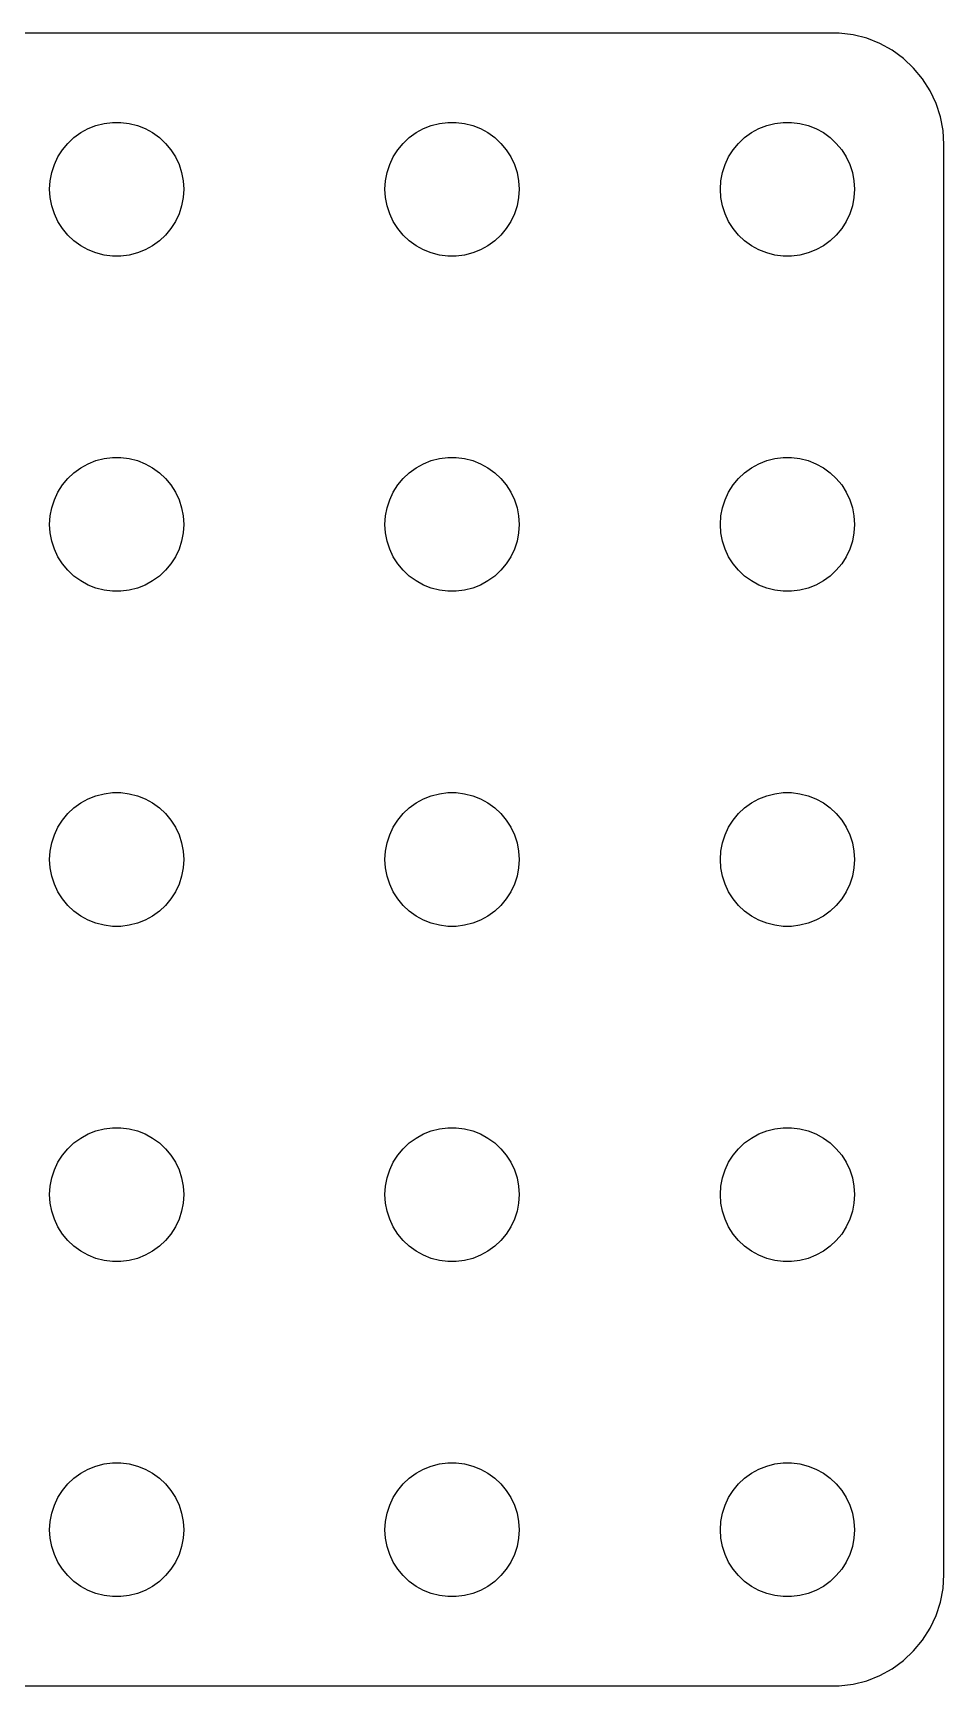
# Model space of a CAD drawing. Header units: metres. Extents: x -18 to 18, y 402 to 774.
# Drawn here: x -1.87 to 18.5, y 569.5 to 606.5 of the extents above; entities that cross this region are included whole.
import ezdxf

# ---------------------------------------------------------------- set-up
doc = ezdxf.new("R2010")
doc.units = ezdxf.units.M

msp = doc.modelspace()

# ---------------------------------------------------------------- linework, layer by layer
for p, q in [((16.157, 606.495), (-16.157, 606.495)), ((16.4684, 606.456), (16.157, 606.495)), ((16.7725, 606.378), (16.4684, 606.456)), ((17.0644, 606.262), (16.7725, 606.378)), ((17.3396, 606.111), (17.0644, 606.262)), ((17.5936, 605.926), (17.3396, 606.111)), ((17.8224, 605.711), (17.5936, 605.926)), ((18.0225, 605.469), (17.8224, 605.711)), ((18.1908, 605.204), (18.0225, 605.469)), ((18.3244, 604.92), (18.1908, 605.204)), ((18.4214, 604.622), (18.3244, 604.92)), ((-0.638657, 604.357), (-0.463516, 604.427)), ((-0.463516, 604.427), (-0.281067, 604.473)), ((-0.281067, 604.473), (-0.094177, 604.497)), ((-0.094177, 604.497), (0.094177, 604.497)), ((0.094177, 604.497), (0.281067, 604.473)), ((0.281067, 604.473), (0.463516, 604.427)), ((0.463516, 604.427), (0.638657, 604.357)), ((6.86133, 604.357), (7.03647, 604.427)), ((7.03647, 604.427), (7.21892, 604.473)), ((7.21892, 604.473), (7.40581, 604.497)), ((7.40581, 604.497), (7.59418, 604.497)), ((7.59418, 604.497), (7.78107, 604.473)), ((7.78107, 604.473), (7.96352, 604.427)), ((7.96352, 604.427), (8.13866, 604.357)), ((14.3613, 604.357), (14.5365, 604.427)), ((14.5365, 604.427), (14.7189, 604.473)), ((14.7189, 604.473), (14.9058, 604.497)), ((14.9058, 604.497), (15.0942, 604.497)), ((15.0942, 604.497), (15.2811, 604.473)), ((15.2811, 604.473), (15.4635, 604.427)), ((15.4635, 604.427), (15.6387, 604.357)), ((18.4803, 604.313), (18.4214, 604.622)), ((-1.09344, 604.027), (-0.956131, 604.156)), ((-0.956131, 604.156), (-0.803726, 604.266)), ((-0.803726, 604.266), (-0.638657, 604.357)), ((0.638657, 604.357), (0.803726, 604.266)), ((0.803726, 604.266), (0.956131, 604.156)), ((0.956131, 604.156), (1.09344, 604.027)), ((6.40654, 604.027), (6.54385, 604.156)), ((6.54385, 604.156), (6.69626, 604.266)), ((6.69626, 604.266), (6.86133, 604.357)), ((8.13866, 604.357), (8.30373, 604.266)), ((8.30373, 604.266), (8.45613, 604.156)), ((8.45613, 604.156), (8.59344, 604.027)), ((13.9065, 604.027), (14.0439, 604.156)), ((14.0439, 604.156), (14.1963, 604.266)), ((14.1963, 604.266), (14.3613, 604.357)), ((15.6387, 604.357), (15.8037, 604.266)), ((15.8037, 604.266), (15.9561, 604.156)), ((15.9561, 604.156), (16.0934, 604.027)), ((18.5, 604), (18.4803, 604.313)), ((-1.39465, 603.552), (-1.31445, 603.723)), ((-1.31445, 603.723), (-1.21352, 603.882)), ((-1.21352, 603.882), (-1.09344, 604.027)), ((1.09344, 604.027), (1.21352, 603.882)), ((1.21352, 603.882), (1.31445, 603.723)), ((1.31445, 603.723), (1.39465, 603.552)), ((6.10533, 603.552), (6.18553, 603.723)), ((6.18553, 603.723), (6.28647, 603.882)), ((6.28647, 603.882), (6.40654, 604.027)), ((8.59344, 604.027), (8.71352, 603.882)), ((8.71352, 603.882), (8.81445, 603.723)), ((8.81445, 603.723), (8.89465, 603.552)), ((13.6053, 603.552), (13.6855, 603.723)), ((13.6855, 603.723), (13.7865, 603.882)), ((13.7865, 603.882), (13.9065, 604.027)), ((16.0934, 604.027), (16.2135, 603.882)), ((16.2135, 603.882), (16.3145, 603.723)), ((16.3145, 603.723), (16.3947, 603.552)), ((18.5, 572), (18.5, 604)), ((-1.48816, 603.188), (-1.45287, 603.373)), ((-1.45287, 603.373), (-1.39465, 603.552)), ((1.39465, 603.552), (1.45287, 603.373)), ((1.45287, 603.373), (1.48816, 603.188)), ((6.01183, 603.188), (6.04712, 603.373)), ((6.04712, 603.373), (6.10533, 603.552)), ((8.89465, 603.552), (8.95287, 603.373)), ((8.95287, 603.373), (8.98816, 603.188)), ((13.5118, 603.188), (13.5471, 603.373)), ((13.5471, 603.373), (13.6053, 603.552)), ((16.3947, 603.552), (16.4529, 603.373)), ((16.4529, 603.373), (16.4882, 603.188)), ((-1.5, 603), (-1.48816, 603.188)), ((-1.48816, 602.812), (-1.5, 603)), ((1.48816, 603.188), (1.5, 603)), ((1.5, 603), (1.48816, 602.812)), ((6, 603), (6.01183, 603.188)), ((6.01183, 602.812), (6, 603)), ((8.98816, 603.188), (9, 603)), ((9, 603), (8.98816, 602.812)), ((13.5, 603), (13.5118, 603.188)), ((13.5118, 602.812), (13.5, 603)), ((16.4882, 603.188), (16.5, 603)), ((16.5, 603), (16.4882, 602.812)), ((-1.45287, 602.627), (-1.48816, 602.812)), ((-1.39465, 602.448), (-1.45287, 602.627)), ((1.45287, 602.627), (1.39465, 602.448)), ((1.48816, 602.812), (1.45287, 602.627)), ((6.04712, 602.627), (6.01183, 602.812)), ((6.10533, 602.448), (6.04712, 602.627)), ((8.95287, 602.627), (8.89465, 602.448)), ((8.98816, 602.812), (8.95287, 602.627)), ((13.5471, 602.627), (13.5118, 602.812)), ((13.6053, 602.448), (13.5471, 602.627)), ((16.4529, 602.627), (16.3947, 602.448)), ((16.4882, 602.812), (16.4529, 602.627)), ((-1.31445, 602.277), (-1.39465, 602.448)), ((-1.21352, 602.118), (-1.31445, 602.277)), ((1.31445, 602.277), (1.21352, 602.118)), ((1.39465, 602.448), (1.31445, 602.277)), ((6.18553, 602.277), (6.10533, 602.448)), ((6.28647, 602.118), (6.18553, 602.277)), ((8.81445, 602.277), (8.71352, 602.118)), ((8.89465, 602.448), (8.81445, 602.277)), ((13.6855, 602.277), (13.6053, 602.448)), ((13.7865, 602.118), (13.6855, 602.277)), ((16.3145, 602.277), (16.2135, 602.118)), ((16.3947, 602.448), (16.3145, 602.277)), ((-1.09344, 601.973), (-1.21352, 602.118)), ((-0.956131, 601.844), (-1.09344, 601.973)), ((-0.803726, 601.734), (-0.956131, 601.844)), ((0.956131, 601.844), (0.803726, 601.734)), ((1.09344, 601.973), (0.956131, 601.844)), ((1.21352, 602.118), (1.09344, 601.973)), ((6.40654, 601.973), (6.28647, 602.118)), ((6.54385, 601.844), (6.40654, 601.973)), ((6.69626, 601.734), (6.54385, 601.844)), ((8.45613, 601.844), (8.30373, 601.734)), ((8.59344, 601.973), (8.45613, 601.844)), ((8.71352, 602.118), (8.59344, 601.973)), ((13.9065, 601.973), (13.7865, 602.118)), ((14.0439, 601.844), (13.9065, 601.973)), ((14.1963, 601.734), (14.0439, 601.844)), ((15.9561, 601.844), (15.8037, 601.734)), ((16.0934, 601.973), (15.9561, 601.844)), ((16.2135, 602.118), (16.0934, 601.973)), ((-0.638657, 601.643), (-0.803726, 601.734)), ((-0.463516, 601.573), (-0.638657, 601.643)), ((-0.281067, 601.527), (-0.463516, 601.573)), ((-0.094177, 601.503), (-0.281067, 601.527)), ((0.094177, 601.503), (-0.094177, 601.503)), ((0.281067, 601.527), (0.094177, 601.503)), ((0.463516, 601.573), (0.281067, 601.527)), ((0.638657, 601.643), (0.463516, 601.573)), ((0.803726, 601.734), (0.638657, 601.643)), ((6.86133, 601.643), (6.69626, 601.734)), ((7.03647, 601.573), (6.86133, 601.643)), ((7.21892, 601.527), (7.03647, 601.573)), ((7.40581, 601.503), (7.21892, 601.527)), ((7.59418, 601.503), (7.40581, 601.503)), ((7.78107, 601.527), (7.59418, 601.503)), ((7.96352, 601.573), (7.78107, 601.527)), ((8.13866, 601.643), (7.96352, 601.573)), ((8.30373, 601.734), (8.13866, 601.643)), ((14.3613, 601.643), (14.1963, 601.734)), ((14.5365, 601.573), (14.3613, 601.643)), ((14.7189, 601.527), (14.5365, 601.573)), ((14.9058, 601.503), (14.7189, 601.527)), ((15.0942, 601.503), (14.9058, 601.503)), ((15.2811, 601.527), (15.0942, 601.503)), ((15.4635, 601.573), (15.2811, 601.527)), ((15.6387, 601.643), (15.4635, 601.573)), ((15.8037, 601.734), (15.6387, 601.643)), ((-1.09344, 596.527), (-0.956131, 596.656)), ((-0.956131, 596.656), (-0.803726, 596.766)), ((-0.803726, 596.766), (-0.638657, 596.857)), ((-0.638657, 596.857), (-0.463516, 596.927)), ((-0.463516, 596.927), (-0.281067, 596.973)), ((-0.281067, 596.973), (-0.094177, 596.997)), ((-0.094177, 596.997), (0.094177, 596.997)), ((0.094177, 596.997), (0.281067, 596.973)), ((0.281067, 596.973), (0.463516, 596.927)), ((0.463516, 596.927), (0.638657, 596.857)), ((0.638657, 596.857), (0.803726, 596.766)), ((0.803726, 596.766), (0.956131, 596.656)), ((0.956131, 596.656), (1.09344, 596.527)), ((6.40654, 596.527), (6.54385, 596.656)), ((6.54385, 596.656), (6.69626, 596.766)), ((6.69626, 596.766), (6.86133, 596.857)), ((6.86133, 596.857), (7.03647, 596.927)), ((7.03647, 596.927), (7.21892, 596.973)), ((7.21892, 596.973), (7.40581, 596.997)), ((7.40581, 596.997), (7.59418, 596.997)), ((7.59418, 596.997), (7.78107, 596.973)), ((7.78107, 596.973), (7.96352, 596.927)), ((7.96352, 596.927), (8.13866, 596.857)), ((8.13866, 596.857), (8.30373, 596.766)), ((8.30373, 596.766), (8.45613, 596.656)), ((8.45613, 596.656), (8.59344, 596.527)), ((13.9065, 596.527), (14.0439, 596.656)), ((14.0439, 596.656), (14.1963, 596.766)), ((14.1963, 596.766), (14.3613, 596.857)), ((14.3613, 596.857), (14.5365, 596.927)), ((14.5365, 596.927), (14.7189, 596.973)), ((14.7189, 596.973), (14.9058, 596.997)), ((14.9058, 596.997), (15.0942, 596.997)), ((15.0942, 596.997), (15.2811, 596.973)), ((15.2811, 596.973), (15.4635, 596.927)), ((15.4635, 596.927), (15.6387, 596.857)), ((15.6387, 596.857), (15.8037, 596.766)), ((15.8037, 596.766), (15.9561, 596.656)), ((15.9561, 596.656), (16.0934, 596.527)), ((-1.31445, 596.223), (-1.21352, 596.382)), ((-1.21352, 596.382), (-1.09344, 596.527)), ((1.09344, 596.527), (1.21352, 596.382)), ((1.21352, 596.382), (1.31445, 596.223)), ((6.18553, 596.223), (6.28647, 596.382)), ((6.28647, 596.382), (6.40654, 596.527)), ((8.59344, 596.527), (8.71352, 596.382)), ((8.71352, 596.382), (8.81445, 596.223)), ((13.6855, 596.223), (13.7865, 596.382)), ((13.7865, 596.382), (13.9065, 596.527)), ((16.0934, 596.527), (16.2135, 596.382)), ((16.2135, 596.382), (16.3145, 596.223)), ((-1.45287, 595.873), (-1.39465, 596.052)), ((-1.39465, 596.052), (-1.31445, 596.223)), ((1.31445, 596.223), (1.39465, 596.052)), ((1.39465, 596.052), (1.45287, 595.873)), ((6.04712, 595.873), (6.10533, 596.052)), ((6.10533, 596.052), (6.18553, 596.223)), ((8.81445, 596.223), (8.89465, 596.052)), ((8.89465, 596.052), (8.95287, 595.873)), ((13.5471, 595.873), (13.6053, 596.052)), ((13.6053, 596.052), (13.6855, 596.223)), ((16.3145, 596.223), (16.3947, 596.052)), ((16.3947, 596.052), (16.4529, 595.873)), ((-1.5, 595.5), (-1.48816, 595.688)), ((-1.48816, 595.688), (-1.45287, 595.873)), ((1.45287, 595.873), (1.48816, 595.688)), ((1.48816, 595.688), (1.5, 595.5)), ((6, 595.5), (6.01183, 595.688)), ((6.01183, 595.688), (6.04712, 595.873)), ((8.95287, 595.873), (8.98816, 595.688)), ((8.98816, 595.688), (9, 595.5)), ((13.5, 595.5), (13.5118, 595.688)), ((13.5118, 595.688), (13.5471, 595.873)), ((16.4529, 595.873), (16.4882, 595.688)), ((16.4882, 595.688), (16.5, 595.5)), ((-1.48816, 595.312), (-1.5, 595.5)), ((-1.45287, 595.127), (-1.48816, 595.312)), ((1.48816, 595.312), (1.45287, 595.127)), ((1.5, 595.5), (1.48816, 595.312)), ((6.01183, 595.312), (6, 595.5)), ((6.04712, 595.127), (6.01183, 595.312)), ((8.98816, 595.312), (8.95287, 595.127)), ((9, 595.5), (8.98816, 595.312)), ((13.5118, 595.312), (13.5, 595.5)), ((13.5471, 595.127), (13.5118, 595.312)), ((16.4882, 595.312), (16.4529, 595.127)), ((16.5, 595.5), (16.4882, 595.312)), ((-1.39465, 594.948), (-1.45287, 595.127)), ((-1.31445, 594.777), (-1.39465, 594.948)), ((1.39465, 594.948), (1.31445, 594.777)), ((1.45287, 595.127), (1.39465, 594.948)), ((6.10533, 594.948), (6.04712, 595.127)), ((6.18553, 594.777), (6.10533, 594.948)), ((8.89465, 594.948), (8.81445, 594.777)), ((8.95287, 595.127), (8.89465, 594.948)), ((13.6053, 594.948), (13.5471, 595.127)), ((13.6855, 594.777), (13.6053, 594.948)), ((16.3947, 594.948), (16.3145, 594.777)), ((16.4529, 595.127), (16.3947, 594.948)), ((-1.21352, 594.618), (-1.31445, 594.777)), ((-1.09344, 594.473), (-1.21352, 594.618)), ((-0.956131, 594.344), (-1.09344, 594.473)), ((1.09344, 594.473), (0.956131, 594.344)), ((1.21352, 594.618), (1.09344, 594.473)), ((1.31445, 594.777), (1.21352, 594.618)), ((6.28647, 594.618), (6.18553, 594.777)), ((6.40654, 594.473), (6.28647, 594.618)), ((6.54385, 594.344), (6.40654, 594.473)), ((8.59344, 594.473), (8.45613, 594.344)), ((8.71352, 594.618), (8.59344, 594.473)), ((8.81445, 594.777), (8.71352, 594.618)), ((13.7865, 594.618), (13.6855, 594.777)), ((13.9065, 594.473), (13.7865, 594.618)), ((14.0439, 594.344), (13.9065, 594.473)), ((16.0934, 594.473), (15.9561, 594.344)), ((16.2135, 594.618), (16.0934, 594.473)), ((16.3145, 594.777), (16.2135, 594.618)), ((-0.803726, 594.234), (-0.956131, 594.344)), ((-0.638657, 594.143), (-0.803726, 594.234)), ((-0.463516, 594.073), (-0.638657, 594.143)), ((-0.281067, 594.027), (-0.463516, 594.073)), ((0.463516, 594.073), (0.281067, 594.027)), ((0.638657, 594.143), (0.463516, 594.073)), ((0.803726, 594.234), (0.638657, 594.143)), ((0.956131, 594.344), (0.803726, 594.234)), ((6.69626, 594.234), (6.54385, 594.344)), ((6.86133, 594.143), (6.69626, 594.234)), ((7.03647, 594.073), (6.86133, 594.143)), ((7.21892, 594.027), (7.03647, 594.073)), ((7.96352, 594.073), (7.78107, 594.027)), ((8.13866, 594.143), (7.96352, 594.073)), ((8.30373, 594.234), (8.13866, 594.143)), ((8.45613, 594.344), (8.30373, 594.234)), ((14.1963, 594.234), (14.0439, 594.344)), ((14.3613, 594.143), (14.1963, 594.234)), ((14.5365, 594.073), (14.3613, 594.143)), ((14.7189, 594.027), (14.5365, 594.073)), ((15.4635, 594.073), (15.2811, 594.027)), ((15.6387, 594.143), (15.4635, 594.073)), ((15.8037, 594.234), (15.6387, 594.143)), ((15.9561, 594.344), (15.8037, 594.234)), ((-0.094177, 594.003), (-0.281067, 594.027)), ((0.094177, 594.003), (-0.094177, 594.003)), ((0.281067, 594.027), (0.094177, 594.003)), ((7.40581, 594.003), (7.21892, 594.027)), ((7.59418, 594.003), (7.40581, 594.003)), ((7.78107, 594.027), (7.59418, 594.003)), ((14.9058, 594.003), (14.7189, 594.027)), ((15.0942, 594.003), (14.9058, 594.003)), ((15.2811, 594.027), (15.0942, 594.003)), ((-0.956131, 589.156), (-0.803726, 589.266)), ((-0.803726, 589.266), (-0.638657, 589.357)), ((-0.638657, 589.357), (-0.463516, 589.427)), ((-0.463516, 589.427), (-0.281067, 589.473)), ((-0.281067, 589.473), (-0.094177, 589.497)), ((-0.094177, 589.497), (0.094177, 589.497)), ((0.094177, 589.497), (0.281067, 589.473)), ((0.281067, 589.473), (0.463516, 589.427)), ((0.463516, 589.427), (0.638657, 589.357)), ((0.638657, 589.357), (0.803726, 589.266)), ((0.803726, 589.266), (0.956131, 589.156)), ((6.54385, 589.156), (6.69626, 589.266)), ((6.69626, 589.266), (6.86133, 589.357)), ((6.86133, 589.357), (7.03647, 589.427)), ((7.03647, 589.427), (7.21892, 589.473)), ((7.21892, 589.473), (7.40581, 589.497)), ((7.40581, 589.497), (7.59418, 589.497)), ((7.59418, 589.497), (7.78107, 589.473)), ((7.78107, 589.473), (7.96352, 589.427)), ((7.96352, 589.427), (8.13866, 589.357)), ((8.13866, 589.357), (8.30373, 589.266)), ((8.30373, 589.266), (8.45613, 589.156)), ((14.0439, 589.156), (14.1963, 589.266)), ((14.1963, 589.266), (14.3613, 589.357)), ((14.3613, 589.357), (14.5365, 589.427)), ((14.5365, 589.427), (14.7189, 589.473)), ((14.7189, 589.473), (14.9058, 589.497)), ((14.9058, 589.497), (15.0942, 589.497)), ((15.0942, 589.497), (15.2811, 589.473)), ((15.2811, 589.473), (15.4635, 589.427)), ((15.4635, 589.427), (15.6387, 589.357)), ((15.6387, 589.357), (15.8037, 589.266)), ((15.8037, 589.266), (15.9561, 589.156)), ((-1.31445, 588.723), (-1.21352, 588.882)), ((-1.21352, 588.882), (-1.09344, 589.027)), ((-1.09344, 589.027), (-0.956131, 589.156)), ((0.956131, 589.156), (1.09344, 589.027)), ((1.09344, 589.027), (1.21352, 588.882)), ((1.21352, 588.882), (1.31445, 588.723)), ((6.18553, 588.723), (6.28647, 588.882)), ((6.28647, 588.882), (6.40654, 589.027)), ((6.40654, 589.027), (6.54385, 589.156)), ((8.45613, 589.156), (8.59344, 589.027)), ((8.59344, 589.027), (8.71352, 588.882)), ((8.71352, 588.882), (8.81445, 588.723)), ((13.6855, 588.723), (13.7865, 588.882)), ((13.7865, 588.882), (13.9065, 589.027)), ((13.9065, 589.027), (14.0439, 589.156)), ((15.9561, 589.156), (16.0934, 589.027)), ((16.0934, 589.027), (16.2135, 588.882)), ((16.2135, 588.882), (16.3145, 588.723)), ((-1.45287, 588.373), (-1.39465, 588.552)), ((-1.39465, 588.552), (-1.31445, 588.723)), ((1.31445, 588.723), (1.39465, 588.552)), ((1.39465, 588.552), (1.45287, 588.373)), ((6.04712, 588.373), (6.10533, 588.552)), ((6.10533, 588.552), (6.18553, 588.723)), ((8.81445, 588.723), (8.89465, 588.552)), ((8.89465, 588.552), (8.95287, 588.373)), ((13.5471, 588.373), (13.6053, 588.552)), ((13.6053, 588.552), (13.6855, 588.723)), ((16.3145, 588.723), (16.3947, 588.552)), ((16.3947, 588.552), (16.4529, 588.373)), ((-1.5, 588), (-1.48816, 588.188)), ((-1.48816, 588.188), (-1.45287, 588.373)), ((1.45287, 588.373), (1.48816, 588.188)), ((1.48816, 588.188), (1.5, 588)), ((6, 588), (6.01183, 588.188)), ((6.01183, 588.188), (6.04712, 588.373)), ((8.95287, 588.373), (8.98816, 588.188)), ((8.98816, 588.188), (9, 588)), ((13.5, 588), (13.5118, 588.188)), ((13.5118, 588.188), (13.5471, 588.373)), ((16.4529, 588.373), (16.4882, 588.188)), ((16.4882, 588.188), (16.5, 588)), ((-1.48816, 587.812), (-1.5, 588)), ((-1.45287, 587.627), (-1.48816, 587.812)), ((1.48816, 587.812), (1.45287, 587.627)), ((1.5, 588), (1.48816, 587.812)), ((6.01183, 587.812), (6, 588)), ((6.04712, 587.627), (6.01183, 587.812)), ((8.98816, 587.812), (8.95287, 587.627)), ((9, 588), (8.98816, 587.812)), ((13.5118, 587.812), (13.5, 588)), ((13.5471, 587.627), (13.5118, 587.812)), ((16.4882, 587.812), (16.4529, 587.627)), ((16.5, 588), (16.4882, 587.812)), ((-1.39465, 587.448), (-1.45287, 587.627)), ((-1.31445, 587.277), (-1.39465, 587.448)), ((1.39465, 587.448), (1.31445, 587.277)), ((1.45287, 587.627), (1.39465, 587.448)), ((6.10533, 587.448), (6.04712, 587.627)), ((6.18553, 587.277), (6.10533, 587.448)), ((8.89465, 587.448), (8.81445, 587.277)), ((8.95287, 587.627), (8.89465, 587.448)), ((13.6053, 587.448), (13.5471, 587.627)), ((13.6855, 587.277), (13.6053, 587.448)), ((16.3947, 587.448), (16.3145, 587.277)), ((16.4529, 587.627), (16.3947, 587.448)), ((-1.21352, 587.118), (-1.31445, 587.277)), ((-1.09344, 586.973), (-1.21352, 587.118)), ((1.21352, 587.118), (1.09344, 586.973)), ((1.31445, 587.277), (1.21352, 587.118)), ((6.28647, 587.118), (6.18553, 587.277)), ((6.40654, 586.973), (6.28647, 587.118)), ((8.71352, 587.118), (8.59344, 586.973)), ((8.81445, 587.277), (8.71352, 587.118)), ((13.7865, 587.118), (13.6855, 587.277)), ((13.9065, 586.973), (13.7865, 587.118)), ((16.2135, 587.118), (16.0934, 586.973)), ((16.3145, 587.277), (16.2135, 587.118)), ((-0.956131, 586.844), (-1.09344, 586.973)), ((-0.803726, 586.734), (-0.956131, 586.844)), ((-0.638657, 586.643), (-0.803726, 586.734)), ((0.803726, 586.734), (0.638657, 586.643)), ((0.956131, 586.844), (0.803726, 586.734)), ((1.09344, 586.973), (0.956131, 586.844)), ((6.54385, 586.844), (6.40654, 586.973)), ((6.69626, 586.734), (6.54385, 586.844)), ((6.86133, 586.643), (6.69626, 586.734)), ((8.30373, 586.734), (8.13866, 586.643)), ((8.45613, 586.844), (8.30373, 586.734)), ((8.59344, 586.973), (8.45613, 586.844)), ((14.0439, 586.844), (13.9065, 586.973)), ((14.1963, 586.734), (14.0439, 586.844)), ((14.3613, 586.643), (14.1963, 586.734)), ((15.8037, 586.734), (15.6387, 586.643)), ((15.9561, 586.844), (15.8037, 586.734)), ((16.0934, 586.973), (15.9561, 586.844)), ((-0.463516, 586.573), (-0.638657, 586.643)), ((-0.281067, 586.527), (-0.463516, 586.573)), ((-0.094177, 586.503), (-0.281067, 586.527)), ((0.094177, 586.503), (-0.094177, 586.503)), ((0.281067, 586.527), (0.094177, 586.503)), ((0.463516, 586.573), (0.281067, 586.527)), ((0.638657, 586.643), (0.463516, 586.573)), ((7.03647, 586.573), (6.86133, 586.643)), ((7.21892, 586.527), (7.03647, 586.573)), ((7.40581, 586.503), (7.21892, 586.527)), ((7.59418, 586.503), (7.40581, 586.503)), ((7.78107, 586.527), (7.59418, 586.503)), ((7.96352, 586.573), (7.78107, 586.527)), ((8.13866, 586.643), (7.96352, 586.573)), ((14.5365, 586.573), (14.3613, 586.643)), ((14.7189, 586.527), (14.5365, 586.573)), ((14.9058, 586.503), (14.7189, 586.527)), ((15.0942, 586.503), (14.9058, 586.503)), ((15.2811, 586.527), (15.0942, 586.503)), ((15.4635, 586.573), (15.2811, 586.527)), ((15.6387, 586.643), (15.4635, 586.573)), ((-0.803726, 581.766), (-0.638657, 581.857)), ((-0.638657, 581.857), (-0.463516, 581.927)), ((-0.463516, 581.927), (-0.281067, 581.973)), ((-0.281067, 581.973), (-0.094177, 581.997)), ((-0.094177, 581.997), (0.094177, 581.997)), ((0.094177, 581.997), (0.281067, 581.973)), ((0.281067, 581.973), (0.463516, 581.927)), ((0.463516, 581.927), (0.638657, 581.857)), ((0.638657, 581.857), (0.803726, 581.766)), ((6.69626, 581.766), (6.86133, 581.857)), ((6.86133, 581.857), (7.03647, 581.927)), ((7.03647, 581.927), (7.21892, 581.973)), ((7.21892, 581.973), (7.40581, 581.997)), ((7.40581, 581.997), (7.59418, 581.997)), ((7.59418, 581.997), (7.78107, 581.973)), ((7.78107, 581.973), (7.96352, 581.927)), ((7.96352, 581.927), (8.13866, 581.857)), ((8.13866, 581.857), (8.30373, 581.766)), ((14.1963, 581.766), (14.3613, 581.857)), ((14.3613, 581.857), (14.5365, 581.927)), ((14.5365, 581.927), (14.7189, 581.973)), ((14.7189, 581.973), (14.9058, 581.997)), ((14.9058, 581.997), (15.0942, 581.997)), ((15.0942, 581.997), (15.2811, 581.973)), ((15.2811, 581.973), (15.4635, 581.927)), ((15.4635, 581.927), (15.6387, 581.857)), ((15.6387, 581.857), (15.8037, 581.766)), ((-1.21352, 581.382), (-1.09344, 581.527)), ((-1.09344, 581.527), (-0.956131, 581.656)), ((-0.956131, 581.656), (-0.803726, 581.766)), ((0.803726, 581.766), (0.956131, 581.656)), ((0.956131, 581.656), (1.09344, 581.527)), ((1.09344, 581.527), (1.21352, 581.382)), ((6.28647, 581.382), (6.40654, 581.527)), ((6.40654, 581.527), (6.54385, 581.656)), ((6.54385, 581.656), (6.69626, 581.766)), ((8.30373, 581.766), (8.45613, 581.656)), ((8.45613, 581.656), (8.59344, 581.527)), ((8.59344, 581.527), (8.71352, 581.382)), ((13.7865, 581.382), (13.9065, 581.527)), ((13.9065, 581.527), (14.0439, 581.656)), ((14.0439, 581.656), (14.1963, 581.766)), ((15.8037, 581.766), (15.9561, 581.656)), ((15.9561, 581.656), (16.0934, 581.527)), ((16.0934, 581.527), (16.2135, 581.382)), ((-1.39465, 581.052), (-1.31445, 581.223)), ((-1.31445, 581.223), (-1.21352, 581.382)), ((1.21352, 581.382), (1.31445, 581.223)), ((1.31445, 581.223), (1.39465, 581.052)), ((6.10533, 581.052), (6.18553, 581.223)), ((6.18553, 581.223), (6.28647, 581.382)), ((8.71352, 581.382), (8.81445, 581.223)), ((8.81445, 581.223), (8.89465, 581.052)), ((13.6053, 581.052), (13.6855, 581.223)), ((13.6855, 581.223), (13.7865, 581.382)), ((16.2135, 581.382), (16.3145, 581.223)), ((16.3145, 581.223), (16.3947, 581.052)), ((-1.48816, 580.688), (-1.45287, 580.873)), ((-1.45287, 580.873), (-1.39465, 581.052)), ((1.39465, 581.052), (1.45287, 580.873)), ((1.45287, 580.873), (1.48816, 580.688)), ((6.01183, 580.688), (6.04712, 580.873)), ((6.04712, 580.873), (6.10533, 581.052)), ((8.89465, 581.052), (8.95287, 580.873)), ((8.95287, 580.873), (8.98816, 580.688)), ((13.5118, 580.688), (13.5471, 580.873)), ((13.5471, 580.873), (13.6053, 581.052)), ((16.3947, 581.052), (16.4529, 580.873)), ((16.4529, 580.873), (16.4882, 580.688)), ((-1.5, 580.5), (-1.48816, 580.688)), ((-1.48816, 580.312), (-1.5, 580.5)), ((1.48816, 580.688), (1.5, 580.5)), ((1.5, 580.5), (1.48816, 580.312)), ((6, 580.5), (6.01183, 580.688)), ((6.01183, 580.312), (6, 580.5)), ((8.98816, 580.688), (9, 580.5)), ((9, 580.5), (8.98816, 580.312)), ((13.5, 580.5), (13.5118, 580.688)), ((13.5118, 580.312), (13.5, 580.5)), ((16.4882, 580.688), (16.5, 580.5)), ((16.5, 580.5), (16.4882, 580.312)), ((-1.45287, 580.127), (-1.48816, 580.312)), ((-1.39465, 579.948), (-1.45287, 580.127)), ((1.45287, 580.127), (1.39465, 579.948)), ((1.48816, 580.312), (1.45287, 580.127)), ((6.04712, 580.127), (6.01183, 580.312)), ((6.10533, 579.948), (6.04712, 580.127)), ((8.95287, 580.127), (8.89465, 579.948)), ((8.98816, 580.312), (8.95287, 580.127)), ((13.5471, 580.127), (13.5118, 580.312)), ((13.6053, 579.948), (13.5471, 580.127)), ((16.4529, 580.127), (16.3947, 579.948)), ((16.4882, 580.312), (16.4529, 580.127)), ((-1.31445, 579.777), (-1.39465, 579.948)), ((-1.21352, 579.618), (-1.31445, 579.777)), ((1.31445, 579.777), (1.21352, 579.618)), ((1.39465, 579.948), (1.31445, 579.777)), ((6.18553, 579.777), (6.10533, 579.948)), ((6.28647, 579.618), (6.18553, 579.777)), ((8.81445, 579.777), (8.71352, 579.618)), ((8.89465, 579.948), (8.81445, 579.777)), ((13.6855, 579.777), (13.6053, 579.948)), ((13.7865, 579.618), (13.6855, 579.777)), ((16.3145, 579.777), (16.2135, 579.618)), ((16.3947, 579.948), (16.3145, 579.777)), ((-1.09344, 579.473), (-1.21352, 579.618)), ((-0.956131, 579.344), (-1.09344, 579.473)), ((-0.803726, 579.234), (-0.956131, 579.344)), ((0.956131, 579.344), (0.803726, 579.234)), ((1.09344, 579.473), (0.956131, 579.344)), ((1.21352, 579.618), (1.09344, 579.473)), ((6.40654, 579.473), (6.28647, 579.618)), ((6.54385, 579.344), (6.40654, 579.473)), ((6.69626, 579.234), (6.54385, 579.344)), ((8.45613, 579.344), (8.30373, 579.234)), ((8.59344, 579.473), (8.45613, 579.344)), ((8.71352, 579.618), (8.59344, 579.473)), ((13.9065, 579.473), (13.7865, 579.618)), ((14.0439, 579.344), (13.9065, 579.473)), ((14.1963, 579.234), (14.0439, 579.344)), ((15.9561, 579.344), (15.8037, 579.234)), ((16.0934, 579.473), (15.9561, 579.344)), ((16.2135, 579.618), (16.0934, 579.473)), ((-0.638657, 579.143), (-0.803726, 579.234)), ((-0.463516, 579.073), (-0.638657, 579.143)), ((-0.281067, 579.027), (-0.463516, 579.073)), ((-0.094177, 579.003), (-0.281067, 579.027)), ((0.094177, 579.003), (-0.094177, 579.003)), ((0.281067, 579.027), (0.094177, 579.003)), ((0.463516, 579.073), (0.281067, 579.027)), ((0.638657, 579.143), (0.463516, 579.073)), ((0.803726, 579.234), (0.638657, 579.143)), ((6.86133, 579.143), (6.69626, 579.234)), ((7.03647, 579.073), (6.86133, 579.143)), ((7.21892, 579.027), (7.03647, 579.073)), ((7.40581, 579.003), (7.21892, 579.027)), ((7.59418, 579.003), (7.40581, 579.003)), ((7.78107, 579.027), (7.59418, 579.003)), ((7.96352, 579.073), (7.78107, 579.027)), ((8.13866, 579.143), (7.96352, 579.073)), ((8.30373, 579.234), (8.13866, 579.143)), ((14.3613, 579.143), (14.1963, 579.234)), ((14.5365, 579.073), (14.3613, 579.143)), ((14.7189, 579.027), (14.5365, 579.073)), ((14.9058, 579.003), (14.7189, 579.027)), ((15.0942, 579.003), (14.9058, 579.003)), ((15.2811, 579.027), (15.0942, 579.003)), ((15.4635, 579.073), (15.2811, 579.027)), ((15.6387, 579.143), (15.4635, 579.073)), ((15.8037, 579.234), (15.6387, 579.143)), ((-0.463516, 574.427), (-0.281067, 574.473)), ((-0.281067, 574.473), (-0.094177, 574.497)), ((-0.094177, 574.497), (0.094177, 574.497)), ((0.094177, 574.497), (0.281067, 574.473)), ((0.281067, 574.473), (0.463516, 574.427)), ((7.03647, 574.427), (7.21892, 574.473)), ((7.21892, 574.473), (7.40581, 574.497)), ((7.40581, 574.497), (7.59418, 574.497)), ((7.59418, 574.497), (7.78107, 574.473)), ((7.78107, 574.473), (7.96352, 574.427)), ((14.5365, 574.427), (14.7189, 574.473)), ((14.7189, 574.473), (14.9058, 574.497)), ((14.9058, 574.497), (15.0942, 574.497)), ((15.0942, 574.497), (15.2811, 574.473)), ((15.2811, 574.473), (15.4635, 574.427)), ((-1.09344, 574.027), (-0.956131, 574.156)), ((-0.956131, 574.156), (-0.803726, 574.266)), ((-0.803726, 574.266), (-0.638657, 574.357)), ((-0.638657, 574.357), (-0.463516, 574.427)), ((0.463516, 574.427), (0.638657, 574.357)), ((0.638657, 574.357), (0.803726, 574.266)), ((0.803726, 574.266), (0.956131, 574.156)), ((0.956131, 574.156), (1.09344, 574.027)), ((6.40654, 574.027), (6.54385, 574.156)), ((6.54385, 574.156), (6.69626, 574.266)), ((6.69626, 574.266), (6.86133, 574.357)), ((6.86133, 574.357), (7.03647, 574.427)), ((7.96352, 574.427), (8.13866, 574.357)), ((8.13866, 574.357), (8.30373, 574.266)), ((8.30373, 574.266), (8.45613, 574.156)), ((8.45613, 574.156), (8.59344, 574.027)), ((13.9065, 574.027), (14.0439, 574.156)), ((14.0439, 574.156), (14.1963, 574.266)), ((14.1963, 574.266), (14.3613, 574.357)), ((14.3613, 574.357), (14.5365, 574.427)), ((15.4635, 574.427), (15.6387, 574.357)), ((15.6387, 574.357), (15.8037, 574.266)), ((15.8037, 574.266), (15.9561, 574.156)), ((15.9561, 574.156), (16.0934, 574.027)), ((-1.39465, 573.552), (-1.31445, 573.723)), ((-1.31445, 573.723), (-1.21352, 573.882)), ((-1.21352, 573.882), (-1.09344, 574.027)), ((1.09344, 574.027), (1.21352, 573.882)), ((1.21352, 573.882), (1.31445, 573.723)), ((1.31445, 573.723), (1.39465, 573.552)), ((6.10533, 573.552), (6.18553, 573.723)), ((6.18553, 573.723), (6.28647, 573.882)), ((6.28647, 573.882), (6.40654, 574.027)), ((8.59344, 574.027), (8.71352, 573.882)), ((8.71352, 573.882), (8.81445, 573.723)), ((8.81445, 573.723), (8.89465, 573.552)), ((13.6053, 573.552), (13.6855, 573.723)), ((13.6855, 573.723), (13.7865, 573.882)), ((13.7865, 573.882), (13.9065, 574.027)), ((16.0934, 574.027), (16.2135, 573.882)), ((16.2135, 573.882), (16.3145, 573.723)), ((16.3145, 573.723), (16.3947, 573.552)), ((-1.48816, 573.188), (-1.45287, 573.373)), ((-1.45287, 573.373), (-1.39465, 573.552)), ((1.39465, 573.552), (1.45287, 573.373)), ((1.45287, 573.373), (1.48816, 573.188)), ((6.01183, 573.188), (6.04712, 573.373)), ((6.04712, 573.373), (6.10533, 573.552)), ((8.89465, 573.552), (8.95287, 573.373)), ((8.95287, 573.373), (8.98816, 573.188)), ((13.5118, 573.188), (13.5471, 573.373)), ((13.5471, 573.373), (13.6053, 573.552)), ((16.3947, 573.552), (16.4529, 573.373)), ((16.4529, 573.373), (16.4882, 573.188)), ((-1.5, 573), (-1.48816, 573.188)), ((-1.48816, 572.812), (-1.5, 573)), ((1.48816, 573.188), (1.5, 573)), ((1.5, 573), (1.48816, 572.812)), ((6, 573), (6.01183, 573.188)), ((6.01183, 572.812), (6, 573)), ((8.98816, 573.188), (9, 573)), ((9, 573), (8.98816, 572.812)), ((13.5, 573), (13.5118, 573.188)), ((13.5118, 572.812), (13.5, 573)), ((16.4882, 573.188), (16.5, 573)), ((16.5, 573), (16.4882, 572.812)), ((-1.45287, 572.627), (-1.48816, 572.812)), ((-1.39465, 572.448), (-1.45287, 572.627)), ((1.45287, 572.627), (1.39465, 572.448)), ((1.48816, 572.812), (1.45287, 572.627)), ((6.04712, 572.627), (6.01183, 572.812)), ((6.10533, 572.448), (6.04712, 572.627)), ((8.95287, 572.627), (8.89465, 572.448)), ((8.98816, 572.812), (8.95287, 572.627)), ((13.5471, 572.627), (13.5118, 572.812)), ((13.6053, 572.448), (13.5471, 572.627)), ((16.4529, 572.627), (16.3947, 572.448)), ((16.4882, 572.812), (16.4529, 572.627)), ((-1.31445, 572.277), (-1.39465, 572.448)), ((-1.21352, 572.118), (-1.31445, 572.277)), ((1.31445, 572.277), (1.21352, 572.118)), ((1.39465, 572.448), (1.31445, 572.277)), ((6.18553, 572.277), (6.10533, 572.448)), ((6.28647, 572.118), (6.18553, 572.277)), ((8.81445, 572.277), (8.71352, 572.118)), ((8.89465, 572.448), (8.81445, 572.277)), ((13.6855, 572.277), (13.6053, 572.448)), ((13.7865, 572.118), (13.6855, 572.277)), ((16.3145, 572.277), (16.2135, 572.118)), ((16.3947, 572.448), (16.3145, 572.277)), ((-1.09344, 571.973), (-1.21352, 572.118)), ((-0.956131, 571.844), (-1.09344, 571.973)), ((1.09344, 571.973), (0.956131, 571.844)), ((1.21352, 572.118), (1.09344, 571.973)), ((6.40654, 571.973), (6.28647, 572.118)), ((6.54385, 571.844), (6.40654, 571.973)), ((8.59344, 571.973), (8.45613, 571.844)), ((8.71352, 572.118), (8.59344, 571.973)), ((13.9065, 571.973), (13.7865, 572.118)), ((14.0439, 571.844), (13.9065, 571.973)), ((16.0934, 571.973), (15.9561, 571.844)), ((16.2135, 572.118), (16.0934, 571.973)), ((18.4803, 571.687), (18.5, 572)), ((-0.803726, 571.734), (-0.956131, 571.844)), ((-0.638657, 571.643), (-0.803726, 571.734)), ((-0.463516, 571.573), (-0.638657, 571.643)), ((-0.281067, 571.527), (-0.463516, 571.573)), ((-0.094177, 571.503), (-0.281067, 571.527)), ((0.094177, 571.503), (-0.094177, 571.503)), ((0.281067, 571.527), (0.094177, 571.503)), ((0.463516, 571.573), (0.281067, 571.527)), ((0.638657, 571.643), (0.463516, 571.573)), ((0.803726, 571.734), (0.638657, 571.643)), ((0.956131, 571.844), (0.803726, 571.734)), ((6.69626, 571.734), (6.54385, 571.844)), ((6.86133, 571.643), (6.69626, 571.734)), ((7.03647, 571.573), (6.86133, 571.643)), ((7.21892, 571.527), (7.03647, 571.573)), ((7.40581, 571.503), (7.21892, 571.527)), ((7.59418, 571.503), (7.40581, 571.503)), ((7.78107, 571.527), (7.59418, 571.503)), ((7.96352, 571.573), (7.78107, 571.527)), ((8.13866, 571.643), (7.96352, 571.573)), ((8.30373, 571.734), (8.13866, 571.643)), ((8.45613, 571.844), (8.30373, 571.734)), ((14.1963, 571.734), (14.0439, 571.844)), ((14.3613, 571.643), (14.1963, 571.734)), ((14.5365, 571.573), (14.3613, 571.643)), ((14.7189, 571.527), (14.5365, 571.573)), ((14.9058, 571.503), (14.7189, 571.527)), ((15.0942, 571.503), (14.9058, 571.503)), ((15.2811, 571.527), (15.0942, 571.503)), ((15.4635, 571.573), (15.2811, 571.527)), ((15.6387, 571.643), (15.4635, 571.573)), ((15.8037, 571.734), (15.6387, 571.643)), ((15.9561, 571.844), (15.8037, 571.734)), ((18.4214, 571.378), (18.4803, 571.687)), ((18.3244, 571.08), (18.4214, 571.378)), ((18.0225, 570.531), (18.1908, 570.796)), ((18.1908, 570.796), (18.3244, 571.08)), ((17.8224, 570.289), (18.0225, 570.531)), ((17.3396, 569.889), (17.5936, 570.074)), ((17.5936, 570.074), (17.8224, 570.289)), ((16.7725, 569.622), (17.0644, 569.738)), ((17.0644, 569.738), (17.3396, 569.889)), ((-16.157, 569.505), (16.157, 569.505)), ((16.157, 569.505), (16.4684, 569.544)), ((16.4684, 569.544), (16.7725, 569.622))]:
    msp.add_line(p, q)

doc.saveas('drawing.dxf')
